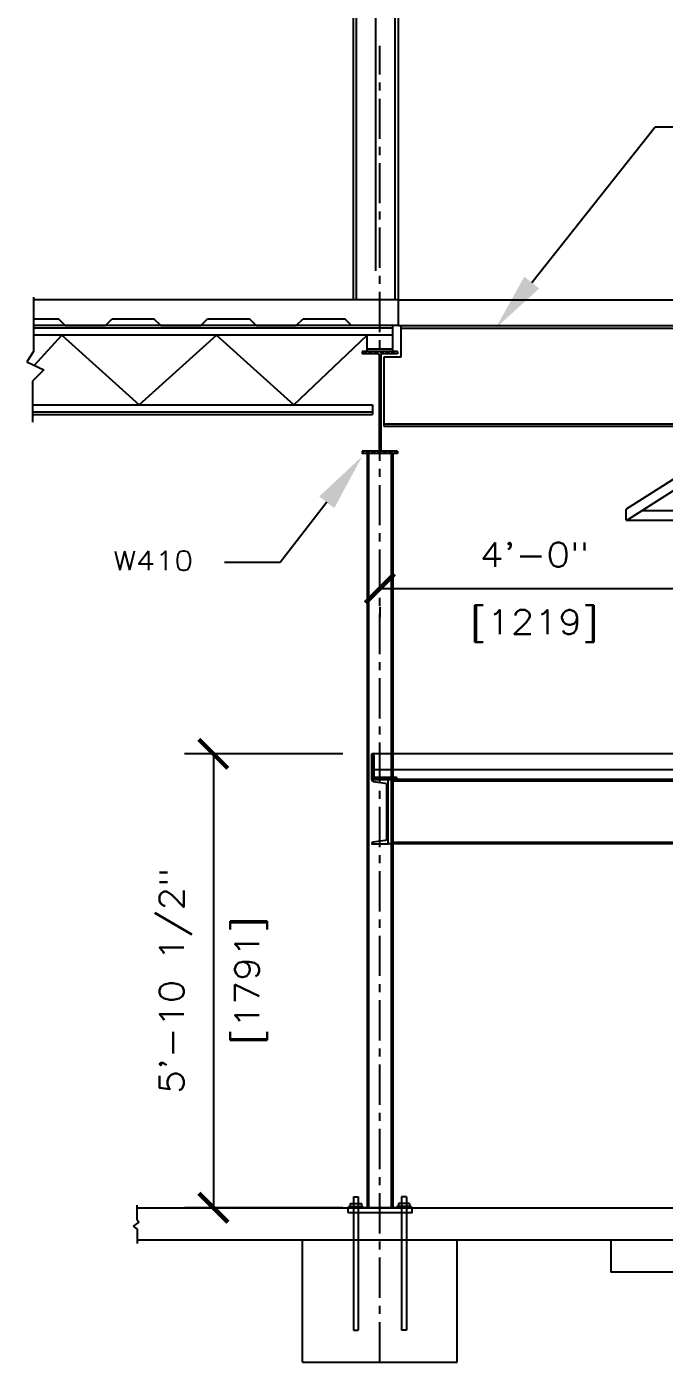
# Model space of a CAD drawing. Header units: inches. Extents: x -54 to 1378, y 14 to 582.
# Drawn here: x 686.3 to 785.3, y 79.7 to 287.1 of the extents above; entities that cross this region are included whole.
import ezdxf
from ezdxf import colors
from ezdxf.entities.mleader import LeaderData, LeaderLine
from ezdxf.math import Vec2, Vec3

# ---------------------------------------------------------------- set-up
doc = ezdxf.new("R2010")
doc.units = ezdxf.units.IN
doc.header["$MEASUREMENT"] = 0
doc.linetypes.add('CENTER', pattern=[2, 1.25, -0.25, 0.25, -0.25])
for name, color, linetype in [('Arch_Section_Handrail', 1, 'Continuous'), ('Arch_Section_Wall', 131, 'Continuous'), ('C-241-1', 241, 'Continuous'), ('Center', 251, 'CENTER'), ('Dim', 5, 'Continuous'), ('Dim @ 48', 5, 'Continuous'), ('L1', 1, 'Continuous'), ('LAYER131A', 131, 'Continuous'), ('Mleader @ 48', 5, 'Continuous'), ('Struc_Section_BP', 135, 'Continuous'), ('Struc_Section_Conc', 71, 'Continuous'), ('Struc_Section_Steel', 11, 'Continuous'), ('Structural_Section_StAngle', 2, 'Continuous'), ('Structural_Steel_Deck', 41, 'Continuous'), ('Structural_Steel_Joist', 21, 'Continuous'), ('Structural_SteelBeam', 22, 'Continuous')]:
    doc.layers.add(name, color=color, linetype=linetype)
doc.styles.add('ROMANS', font='romans.shx', dxfattribs={"width": 1.15})
doc.dimstyles.new('ROMANS-beside', dxfattribs={"dimscale": 0, "dimtxt": 0.078125, "dimasz": 0.09375, "dimexe": 0.09375, "dimexo": 0.09375, "dimgap": 0.0625, "dimtad": 1, "dimdec": 4, "dimzin": 1, "dimdsep": 46, "dimlunit": 4, "dimtxsty": 'ROMANS', "dimblk": 'ARCHTICK', "dimcen": 0.0625, "dimdle": 0.09375, "dimclrd": 256, "dimclre": 256, "dimclrt": 256, "dimadec": 0, "dimazin": 0, "dimtfac": 1, "dimtdec": 4, "dimtofl": 0, "dimtmove": 0, "dimatfit": 0, "dimfxl": 1, "dimfrac": 2, "dimtolj": 1, "dimtzin": 0, "dimarcsym": 0})

# ---------------------------------------------------------------- blocks, each defined once
blk = doc.blocks.new('C250x23')
at = {"layer": 'Struc_Section_Steel'}
blk.add_lwpolyline([(2.34, 0.29, -0.361844), (2.56, 0.05), (2.56, 0), (0, 0), (0, 10), (2.56, 10), (2.56, 9.95, -0.361844), (2.34, 9.71), (0.46, 9.45, 0.374734), (0.24, 9.2), (0.24, 0.8, 0.374734), (0.46, 0.55)], format="xyb", close=True, dxfattribs=at)
blk = doc.blocks.new('_ArchTick')
at = {"color": 0, "linetype": 'ByBlock', "const_width": 0.15}
blk.add_lwpolyline([(-0.5, -0.5), (0.5, 0.5)], dxfattribs=at)
blk = doc.blocks.new('*D35')
at = {"layer": 'DEFPOINTS', "color": 0}
for p in [(741.14, 201.53), (789.14, 201.53), (789.14, 199.89)]:
    blk.add_point(p, dxfattribs=at)
at = {"layer": 'Dim', "lineweight": -2}
for p, q in [((741.04, 199.89), (789.23, 199.89)), ((741.14, 197.03), (741.14, 195.39)), ((789.14, 197.03), (789.14, 195.39))]:
    blk.add_line(p, q, dxfattribs=at)
at = {"layer": 'Dim', "lineweight": -2, "xscale": 4.5, "yscale": 4.5, "zscale": 4.5, "rotation": 180}
blk.add_blockref('_ArchTick', (741.14, 199.89), dxfattribs=at)
at = {"layer": 'Dim', "lineweight": -2, "xscale": 4.5, "yscale": 4.5, "zscale": 4.5}
blk.add_blockref('_ArchTick', (789.14, 199.89), dxfattribs=at)
at = {"layer": 'Dim', "char_height": 3.75, "attachment_point": 5, "style": 'ROMANS'}
for s, insert in [('\\A1;4\'-0"', (765.14, 205.12)), ('\\A1;[1219]', (765.14, 194.04))]:
    blk.add_mtext(s, dxfattribs=dict(at, insert=insert))
blk = doc.blocks.new('*D37')
at = {"layer": 'DEFPOINTS', "color": 0}
for p in [(739.86, 174.19), (715.27, 103.69), (739.86, 103.69)]:
    blk.add_point(p, dxfattribs=at)
at = {"layer": 'Dim', "lineweight": -2}
for p, q in [((715.27, 174.28), (715.27, 103.59)), ((735.36, 174.19), (710.77, 174.19)), ((735.36, 103.69), (710.77, 103.69))]:
    blk.add_line(p, q, dxfattribs=at)
at = {"layer": 'Dim', "lineweight": -2, "xscale": 4.5, "yscale": 4.5, "zscale": 4.5}
for p, rotation in [((715.27, 174.19), 90), ((715.27, 103.69), 270)]:
    blk.add_blockref('_ArchTick', p, dxfattribs=dict(at, rotation=rotation))
at = {"layer": 'Dim', "char_height": 3.75, "attachment_point": 5, "rotation": 90, "style": 'ROMANS'}
for s, insert in [('\\A1;5\'-10 1/2"', (709.41, 138.94)), ('\\A1;[1791]', (721.12, 138.94))]:
    blk.add_mtext(s, dxfattribs=dict(at, insert=insert))

msp = doc.modelspace()

# ---------------------------------------------------------------- hatches: boundary and pattern name
at = {"layer": 'Structural_Section_StAngle'}
h = msp.add_hatch(dxfattribs=at)
h.set_pattern_fill('STEEL', color=256, scale=3, style=0)
h.set_pattern_definition([(45, (-8128.86672, -3273.79063), (-0.265165043, 0.265165043), []), (45, (-8128.86672, -3273.60313), (-0.265165043, 0.265165043), [])])
h.paths.add_polyline_path([(740.2306, 170.56352), (740.2306, 173.81352, 0.414213562), (739.8556, 174.18852), (739.8556, 170.18852), (743.8556, 170.18852, 0.414213562), (743.4806, 170.56352)])
at = {"layer": 'Structural_SteelBeam'}
h = msp.add_hatch(dxfattribs=at)
h.set_pattern_fill('STEEL', color=256, scale=5, style=0)
h.set_pattern_definition([(135, (901.05836, 252.6429), (0.4419417, 0.4419417), []), (135, (901.05836, 252.9554), (0.4419417, 0.4419417), [])])
h.paths.add_polyline_path([(743.8856, 236.68852), (743.8856, 236.31352), (741.2606, 236.31352), (741.2606, 221.18852), (743.8856, 221.18852), (743.8856, 220.81352), (741.1356, 220.81352), (741.1356, 236.68852)])
h.paths.add_polyline_path([(738.3856, 236.31352), (738.3856, 236.68852), (741.1356, 236.68852), (741.1356, 220.81352), (738.3856, 220.81352), (738.3856, 221.18852), (741.0106, 221.18852), (741.0106, 236.31352)])

# ---------------------------------------------------------------- linework, layer by layer
at = {"layer": 'Arch_Section_Handrail'}
for p, q in [((891.3856, 283.27022), (779.3556, 212.16179)), ((891.3856, 281.49358), (779.51467, 210.48611)), ((781.87789, 211.98611), (787.7306, 211.98611)), ((779.3556, 210.48611), (787.7306, 210.48611))]:
    msp.add_line(p, q, dxfattribs=at)
at = {"layer": 'Arch_Section_Handrail', "ltscale": 0.1}
msp.add_line((779.3556, 210.48611), (779.3556, 212.16179), dxfattribs=at)
at = {"layer": 'Arch_Section_Wall', "ltscale": 0.1}
for p, q in [((737.0106, 244.68852), (737.0106, 379.68852)), ((737.5106, 244.68852), (737.5106, 379.68852)), ((740.5106, 249.22024), (740.5106, 379.68852)), ((743.5106, 244.68852), (743.5106, 379.68852)), ((744.0106, 244.68852), (744.0106, 379.68852))]:
    msp.add_line(p, q, dxfattribs=at)
at = {"layer": 'C-241-1'}
for p, q in [((736.26467, 103.87408), (738.50653, 103.87408)), ((736.26467, 103.87408), (736.26467, 103.68852)), ((736.51467, 104.36893), (738.25653, 104.36893)), ((736.51467, 104.36893), (736.51467, 103.87408)), ((737.00952, 105.41017), (737.00952, 104.36893)), ((737.00952, 105.41017), (737.76168, 105.41017)), ((737.76168, 105.41017), (737.76168, 104.36893)), ((738.25653, 104.36893), (738.25653, 103.87408)), ((738.50653, 103.87408), (738.50653, 103.68852)), ((746.00653, 103.87408), (743.76467, 103.87408)), ((743.76467, 103.87408), (743.76467, 103.68852)), ((745.75653, 104.36893), (744.01467, 104.36893)), ((744.01467, 104.36893), (744.01467, 103.87408)), ((744.50952, 105.41017), (744.50952, 104.36893)), ((745.26168, 105.41017), (744.50952, 105.41017)), ((745.26168, 105.41017), (745.26168, 104.36893)), ((745.75653, 104.36893), (745.75653, 103.87408)), ((746.00653, 103.87408), (746.00653, 103.68852)), ((736.26467, 103.68852), (738.50653, 103.68852)), ((746.00653, 103.68852), (743.76467, 103.68852))]:
    msp.add_line(p, q, dxfattribs=at)
at = {"layer": 'C-241-1', "ltscale": 10}
for p, q in [((737.00952, 104.36893), (737.00952, 84.68852)), ((737.76168, 104.36893), (737.76168, 84.68852)), ((744.50952, 104.36893), (744.50952, 84.68852)), ((745.26168, 104.36893), (745.26168, 84.68852)), ((737.00952, 84.68852), (737.76168, 84.68852)), ((745.26168, 84.68852), (744.50952, 84.68852))]:
    msp.add_line(p, q, dxfattribs=at)
at = {"layer": 'Center', "ltscale": 5}
msp.add_line((741.1356, 79.68852), (741.1356, 284.14331), dxfattribs=at)
at = {"layer": 'L1'}
for p, q in [((687.34016, 245.08844), (687.34016, 236.64896)), ((687.34016, 236.64896), (686.28277, 235.06458)), ((686.28277, 235.06458), (688.92624, 233.83325)), ((688.92624, 233.83325), (687.16393, 232.04003)), ((687.16393, 232.04003), (687.16393, 225.67747))]:
    msp.add_line(p, q, dxfattribs=at)
at = {"layer": 'LAYER131A'}
for p, q in [((739.1356, 220.81352), (739.1356, 103.68852)), ((743.1356, 220.81352), (743.1356, 103.68852))]:
    msp.add_line(p, q, dxfattribs=at)
at = {"layer": 'Struc_Section_BP', "ltscale": 2}
msp.add_lwpolyline([(736.1356, 102.93852), (746.1356, 102.93852), (746.1356, 103.68852), (736.1356, 103.68852)], close=True, dxfattribs=at)
at = {"layer": 'Struc_Section_Conc', "ltscale": 2}
for p, q in [((744.0106, 244.68852), (687.34016, 244.68852)), ((744.0106, 240.68852), (744.0106, 244.68852)), ((744.0106, 244.68852), (890.20969, 244.68852)), ((687.34016, 241.73386), (691.23502, 241.73386)), ((692.28036, 240.68852), (691.23502, 241.73386)), ((692.28036, 240.68852), (698.49781, 240.68852)), ((698.52775, 240.68852), (695.48065, 240.68852)), ((698.52775, 240.68852), (699.5731, 241.73386)), ((699.5731, 241.73386), (706.04752, 241.73386)), ((707.09286, 240.68852), (706.04752, 241.73386)), ((707.09286, 240.68852), (713.31031, 240.68852)), ((713.34025, 240.68852), (710.29315, 240.68852)), ((713.34025, 240.68852), (714.3856, 241.73386)), ((714.3856, 241.73386), (720.86002, 241.73386)), ((721.90536, 240.68852), (720.86002, 241.73386)), ((721.90536, 240.68852), (728.12281, 240.68852)), ((728.15275, 240.68852), (725.10565, 240.68852)), ((728.15275, 240.68852), (729.1981, 241.73386)), ((729.1981, 241.73386), (735.67252, 241.73386)), ((736.71786, 240.68852), (735.67252, 241.73386)), ((744.0106, 240.68852), (736.71786, 240.68852)), ((744.0106, 240.68852), (882.78093, 240.68852)), ((744.3856, 240.68852), (877.44373, 240.68852)), ((744.3856, 240.68852), (744.3856, 235.81352)), ((744.3856, 240.31352), (882.18253, 240.31352)), ((741.7606, 235.81352), (741.7606, 225.06352)), ((744.3856, 235.81352), (741.7606, 235.81352)), ((741.7606, 225.43852), (858.44583, 225.43852)), ((741.7606, 225.06352), (857.84742, 225.06352)), ((787.8556, 174.18852), (739.8556, 174.18852)), ((703.37788, 104.07069), (703.37788, 101.89344)), ((703.37788, 103.68852), (951.69818, 103.68852)), ((703.37788, 101.89344), (703.68927, 101.46577)), ((703.68927, 101.46577), (702.83293, 100.8437)), ((702.83293, 100.8437), (703.4168, 100.33827)), ((703.4168, 100.33827), (703.4168, 98.14116)), ((703.4168, 98.68852), (951.7371, 98.68852)), ((729.1356, 79.68852), (729.1356, 98.68852)), ((753.1356, 79.68852), (753.1356, 98.68852)), ((777.0106, 98.68852), (777.0106, 93.68852)), ((801.0106, 93.68852), (777.0106, 93.68852)), ((729.1356, 79.68852), (753.1356, 79.68852))]:
    msp.add_line(p, q, dxfattribs=at)
at = {"layer": 'Struc_Section_Conc', "ltscale": 20}
msp.add_line((790.0406, 171.68852), (740.2306, 171.68852), dxfattribs=at)
at = {"layer": 'Struc_Section_Steel', "ltscale": 4}
for p, q in [((739.3856, 220.81352), (739.3856, 103.68852)), ((742.8856, 220.81352), (742.8856, 103.68852))]:
    msp.add_line(p, q, dxfattribs=at)
at = {"layer": 'Struc_Section_Steel', "ltscale": 2}
for p, q in [((787.8556, 170.18852), (742.4156, 170.18852)), ((787.2606, 169.93852), (743.1356, 169.93852)), ((787.2606, 160.18852), (742.4156, 160.18852)), ((787.2606, 160.43852), (743.1356, 160.43852)), ((777.0106, 96.68852), (777.0106, 93.68852))]:
    msp.add_line(p, q, dxfattribs=at)
at = {"layer": 'Structural_Section_StAngle', "ltscale": 5}
for p, q in [((739.8556, 170.18852), (739.8556, 174.18852)), ((740.2306, 170.56352), (740.2306, 173.81352)), ((739.8556, 170.18852), (743.8556, 170.18852)), ((740.2306, 170.56352), (743.4806, 170.56352))]:
    msp.add_line(p, q, dxfattribs=at)
at = {"layer": 'Structural_Section_StAngle'}
msp.add_line((739.8556, 174.18852), (739.8556, 174.18852), dxfattribs=at)
at = {"layer": 'Structural_Section_StAngle', "ltscale": 5}
for centre, start in [((739.8556, 173.81352), 360), ((743.4806, 170.18852), 0)]:
    msp.add_arc(centre, 0.375, start, 90, dxfattribs=at)
at = {"layer": 'Structural_Steel_Deck'}
msp.add_line((698.52775, 240.68852), (695.48065, 240.68852), dxfattribs=at)
at = {"layer": 'Structural_Steel_Joist'}
for p, q in [((743.1356, 240.68852), (687.34016, 240.68852)), ((743.1356, 236.68852), (743.1356, 240.68852)), ((743.1356, 240.31352), (687.34016, 240.31352)), ((743.1356, 239.18852), (687.34016, 239.18852)), ((687.45141, 234.52023), (691.7606, 239.18852)), ((691.7606, 239.18852), (703.7606, 228.40852)), ((703.7606, 228.40852), (715.7606, 239.18852)), ((715.7606, 239.18852), (727.7606, 228.40852)), ((727.7606, 228.40852), (739.1356, 239.18852)), ((739.1356, 236.68852), (739.1356, 239.18852)), ((739.1356, 237.06352), (743.1356, 237.06352)), ((743.1356, 236.68852), (739.1356, 236.68852)), ((687.16393, 228.40852), (740.0106, 228.40852)), ((740.0106, 228.40852), (740.0106, 226.90852)), ((687.16393, 227.28352), (740.0106, 227.28352)), ((687.16393, 226.90852), (740.0106, 226.90852))]:
    msp.add_line(p, q, dxfattribs=at)
at = {"layer": 'Structural_SteelBeam'}
for p, q in [((743.8856, 236.68852), (738.3856, 236.68852)), ((738.3856, 236.68852), (738.3856, 236.31352)), ((743.8856, 236.68852), (743.8856, 236.31352)), ((741.0106, 236.31352), (738.3856, 236.31352)), ((741.0106, 236.31352), (741.0106, 221.18852)), ((741.2606, 236.31352), (741.2606, 221.18852)), ((743.8856, 236.31352), (741.2606, 236.31352)), ((741.0106, 221.18852), (738.3856, 221.18852)), ((738.3856, 221.18852), (738.3856, 220.81352)), ((743.8856, 220.81352), (738.3856, 220.81352)), ((743.8856, 221.18852), (741.2606, 221.18852)), ((743.8856, 221.18852), (743.8856, 220.81352))]:
    msp.add_line(p, q, dxfattribs=at)

# ---------------------------------------------------------------- block references
at = {"layer": 'Struc_Section_Steel', "ltscale": 2, "xscale": -1}
msp.add_blockref('C250x23', (742.4156, 160.18852), dxfattribs=at)

# ---------------------------------------------------------------- dimensions: what is measured, and where the dimension line sits
at = {"layer": 'Dim @ 48'}
dim = msp.add_linear_dim(base=(789.1356, 199.89274), p1=(741.1356, 201.53179), p2=(789.1356, 201.53179), dimstyle='ROMANS-beside', override={"dimscale": 48, "dimtxt": 0.078125, "dimasz": 0.09375, "dimexe": 0.09375, "dimexo": 0.09375, "dimgap": 0.0625, "dimpost": '\\X', "dimcen": 0.0625, "dimtix": 0, "dimtofl": 0, "dimtmove": 2, "dimatfit": 0}, dxfattribs=at)
dim.commit()
dim.dimension.update_dxf_attribs({"geometry": '*D35', "text_midpoint": (765.1356, 199.89274)})
dim = msp.add_linear_dim(base=(715.2676, 103.68852), p1=(739.8556, 174.18852), p2=(739.8556, 103.68852), angle=90, dimstyle='ROMANS-beside', override={"dimscale": 48, "dimtxt": 0.078125, "dimasz": 0.09375, "dimexe": 0.09375, "dimexo": 0.09375, "dimgap": 0.0625, "dimpost": '\\X', "dimcen": 0.0625, "dimtix": 0, "dimtofl": 0, "dimtmove": 2, "dimatfit": 0}, dxfattribs=at)
dim.commit()
dim.dimension.update_dxf_attribs({"geometry": '*D37', "text_midpoint": (715.2676, 138.93852)})

# ---------------------------------------------------------------- leaders
at = {"layer": 'Mleader @ 48'}
ml = msp.add_multileader_mtext('Standard', dxfattribs=at)
ml.set_content('W12', color=256, style='ROMANS')
ml.set_leader_properties()
ml.build(insert=Vec2(0, 0))
ml.multileader.update_dxf_attribs({"dogleg_length": 0.36, "arrow_head_size": 9})
ctx = ml.context
ctx.base_point, ctx.char_height, ctx.arrow_head_size, ctx.landing_gap_size, ctx.plane_origin = Vec3(801.16191, 271.56767), 3, 9, 4.32, Vec3(805.48191, 273.36767)
ctx.attachment_type = 1
notes = []
notes.append((ctx, [(0, (1, 1, 0), (783.88191, 271.56767), (1, 0), 17.28, [(0, [(759.12865, 240.31358)], 0, [])])]))
ctx.mtext.insert, ctx.mtext.width, ctx.mtext.defined_height, ctx.mtext.flow_direction = Vec3(805.48191, 273.36767), 14.7164716, 7.35723, 5
ml = msp.add_multileader_mtext('Standard', dxfattribs=at)
ml.set_content('W410', color=256, style='ROMANS')
ml.set_leader_properties()
ml.build(insert=Vec2(0, 0))
ml.multileader.update_dxf_attribs({"dogleg_length": 0.36, "arrow_head_size": 9})
ctx = ml.context
ctx.base_point, ctx.char_height, ctx.arrow_head_size, ctx.landing_gap_size, ctx.plane_origin = Vec3(695.40056, 203.88885), 3, 9, 4.32, Vec3(699.72056, 205.68885)
ctx.attachment_type = 1
notes.append((ctx, [(0, (1, 1, 0), (725.65914, 203.88885), (-1, 0), 8.64, [(0, [(738.37221, 220.37732)], 0, [])])]))
ctx.mtext.insert, ctx.mtext.width, ctx.mtext.defined_height, ctx.mtext.flow_direction = Vec3(699.72056, 205.68885), 18.3987595, 6.84511, 5
for ctx, leaders in notes:
    for number, flags, end, landing, length, lines in leaders:
        leader = LeaderData()
        leader.index, (leader.has_last_leader_line, leader.has_dogleg_vector, leader.attachment_direction) = number, flags
        leader.last_leader_point, leader.dogleg_vector, leader.dogleg_length = Vec3(end), Vec3(landing), length
        for number, points, colour, breaks in lines:
            line = LeaderLine()
            line.index, line.vertices, line.color, line.breaks = number, Vec3.list(points), colors.encode_raw_color(colour), breaks
            leader.lines.append(line)
        ctx.leaders.append(leader)

doc.saveas('drawing.dxf')
